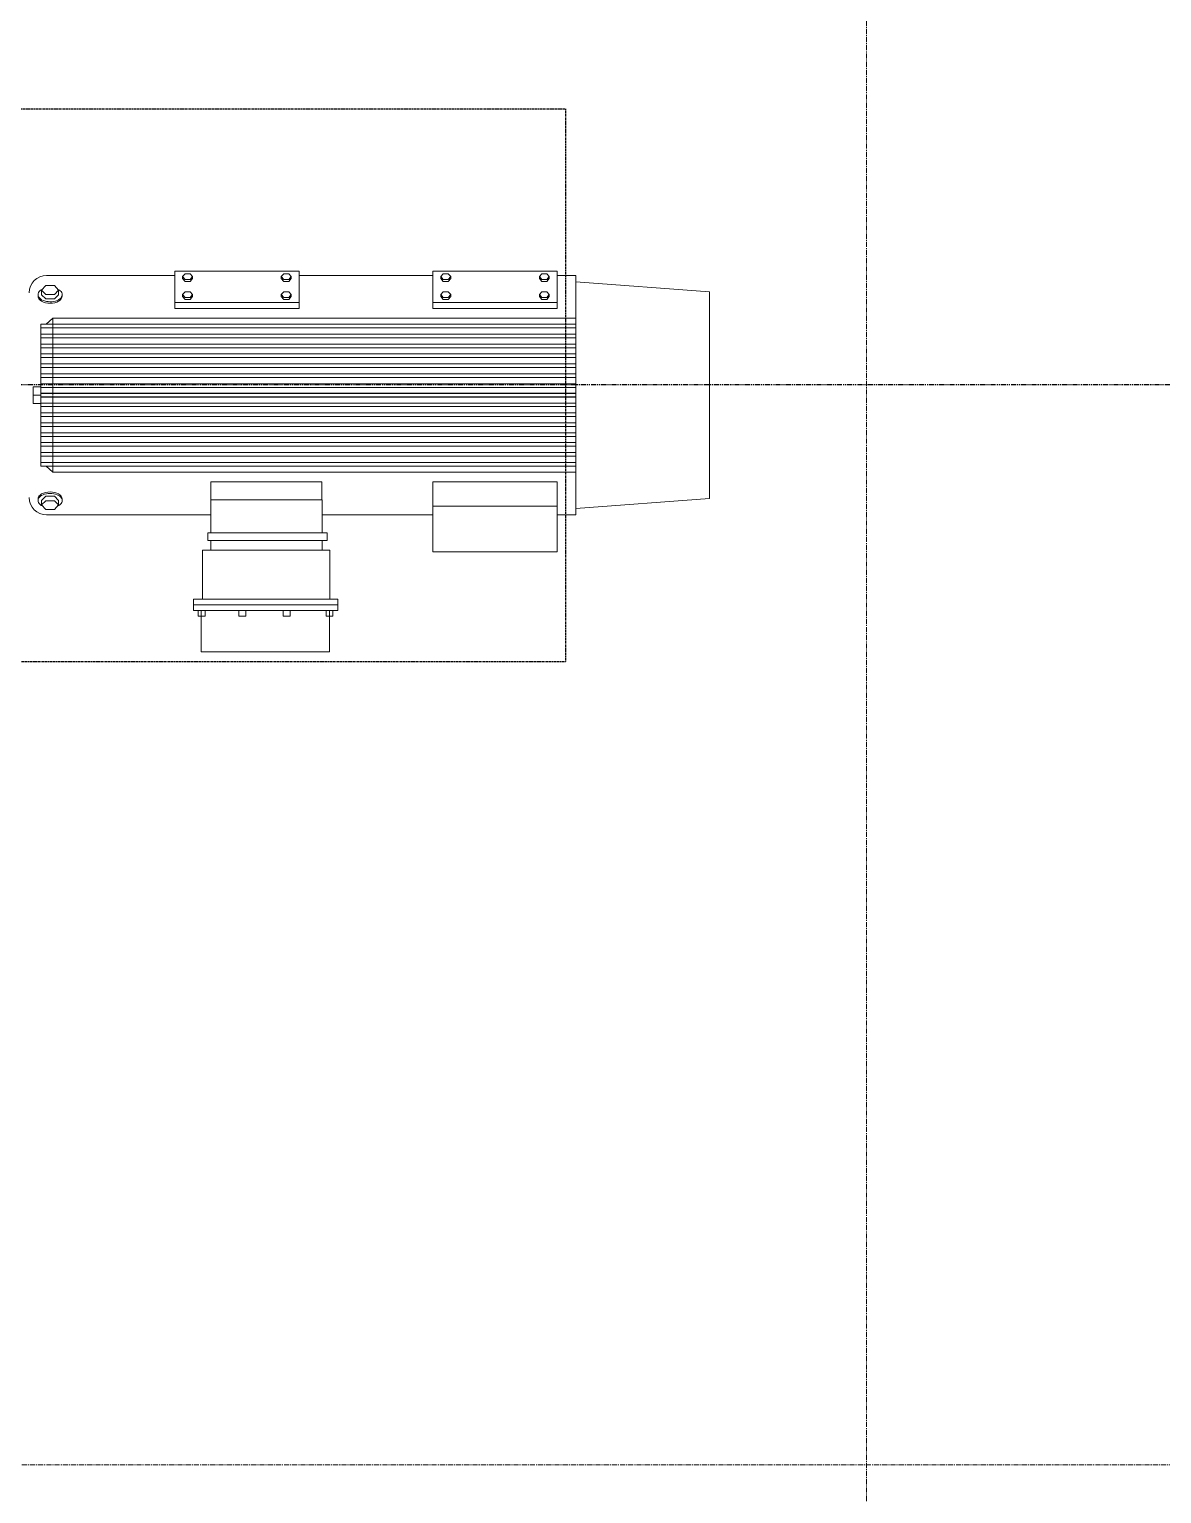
# Model space of a CAD drawing. Header units: inches. Extents: x 0 to 235202, y 0 to 361577.
# Drawn here: x 156139 to 158903, y 304405 to 307980 of the extents above; entities that cross this region are included whole.
import ezdxf

# ---------------------------------------------------------------- set-up
doc = ezdxf.new("R2010")
doc.units = ezdxf.units.IN
doc.header["$MEASUREMENT"] = 0
for name, pattern in [('CENTER', [2, 1.25, -0.25, 0.25, -0.25]), ('HIDDEN', [0.375, 0.25, -0.125]), ('PHANTOM2', [1.25, 0.625, -0.125, 0.125, -0.125, 0.125, -0.125])]:
    doc.linetypes.add(name, pattern=pattern)
doc.layers.add('.5', color=8, linetype='Continuous', lineweight=0)
doc.layers.add('DIM', color=251, linetype='Continuous', lineweight=0)

msp = doc.modelspace()

# ---------------------------------------------------------------- linework, layer by layer
at = {"layer": '.5', "color": 8, "linetype": 'CENTER', "ltscale": 10}
for p, q in [((158182.6, 294028.3), (158182.6, 325313.4)), ((169573.2, 304475.8), (105058.9, 304475.8))]:
    msp.add_line(p, q, dxfattribs=at)
at = {"color": 8, "linetype": 'PHANTOM2', "ltscale": 20}
msp.add_line((159522.4, 307111.6), (153063.6, 307111.6), dxfattribs=at)
at = {"layer": 'DIM', "color": 8, "linetype": 'HIDDEN', "lineweight": 25, "ltscale": 10}
for p, q in [((154447.6, 307785.5), (157447.6, 307785.5)), ((157447.6, 307785.5), (157447.6, 306435.9)), ((157447.6, 306435.9), (154447.6, 306435.9))]:
    msp.add_line(p, q, dxfattribs=at)
at = {"layer": 'DIM', "color": 8, "linetype": 'Continuous'}
for p, q in [((156181, 307378.3), (156210.1, 307378.3)), ((156443.5, 307378.3), (156181, 307378.3)), ((156443.5, 307378.3), (156494.1, 307378.3)), ((156797.4, 307388.9), (156494.1, 307388.9)), ((156494.1, 307388.9), (156494.1, 307312.8)), ((156513.2, 307376.4), (156519.3, 307382.8)), ((156519.3, 307382.8), (156531.5, 307382.8)), ((156531.5, 307382.8), (156537.6, 307376.4)), ((156760, 307382.8), (156753.9, 307376.4)), ((156772.2, 307382.8), (156760, 307382.8)), ((156778.3, 307376.4), (156772.2, 307382.8)), ((156797.4, 307312.8), (156797.4, 307388.9)), ((156797.4, 307378.3), (157124, 307378.3)), ((157427.3, 307388.9), (157124, 307388.9)), ((157124, 307388.9), (157124, 307312.8)), ((157143.1, 307376.4), (157149.2, 307382.8)), ((157149.2, 307382.8), (157161.4, 307382.8)), ((157161.4, 307382.8), (157167.5, 307376.4)), ((157389.9, 307382.8), (157383.9, 307376.4)), ((157402.1, 307382.8), (157389.9, 307382.8)), ((157408.2, 307376.4), (157402.1, 307382.8)), ((157427.3, 307312.8), (157427.3, 307388.9)), ((157427.3, 307378.3), (157472.5, 307378.3)), ((157472.5, 307378.3), (157472.5, 306794.8)), ((156179.6, 307354), (156169.2, 307342.6)), ((156169.2, 307331.9), (156169.2, 307342.6)), ((156169.2, 307342.6), (156179.6, 307332.2)), ((156200.3, 307354), (156179.6, 307354)), ((156210.7, 307342.6), (156200.3, 307354)), ((156200.3, 307332.2), (156210.7, 307342.6)), ((156210.7, 307331.9), (156210.7, 307342.6)), ((156513.2, 307376.4), (156513.2, 307371.6)), ((156519.3, 307369), (156513.2, 307376.4)), ((156519.3, 307364.3), (156513.2, 307371.6)), ((156531.5, 307369), (156519.3, 307369)), ((156531.5, 307364.3), (156519.3, 307364.3)), ((156537.6, 307376.4), (156531.5, 307369)), ((156537.6, 307371.6), (156531.5, 307364.3)), ((156537.6, 307376.4), (156537.6, 307371.6)), ((156753.9, 307376.4), (156753.9, 307371.6)), ((156753.9, 307376.4), (156760, 307369)), ((156753.9, 307371.6), (156760, 307364.3)), ((156760, 307369), (156772.2, 307369)), ((156760, 307364.3), (156772.2, 307364.3)), ((156772.2, 307369), (156778.3, 307376.4)), ((156772.2, 307364.3), (156778.3, 307371.6)), ((156778.3, 307376.4), (156778.3, 307371.6)), ((157143.1, 307376.4), (157143.1, 307371.6)), ((157149.2, 307369), (157143.1, 307376.4)), ((157149.2, 307364.3), (157143.1, 307371.6)), ((157161.4, 307369), (157149.2, 307369)), ((157161.4, 307364.3), (157149.2, 307364.3)), ((157167.5, 307376.4), (157161.4, 307369)), ((157167.5, 307371.6), (157161.4, 307364.3)), ((157167.5, 307376.4), (157167.5, 307371.6)), ((157383.9, 307376.4), (157383.9, 307371.6)), ((157383.9, 307376.4), (157389.9, 307369)), ((157383.9, 307371.6), (157389.9, 307364.3)), ((157389.9, 307369), (157402.1, 307369)), ((157389.9, 307364.3), (157402.1, 307364.3)), ((157402.1, 307369), (157408.2, 307376.4)), ((157402.1, 307364.3), (157408.2, 307371.6)), ((157408.2, 307376.4), (157408.2, 307371.6)), ((157472.5, 307363.3), (157799.3, 307338.7)), ((156160.4, 307328.1), (156160.4, 307331.9)), ((156169.2, 307331.9), (156169.2, 307331.9)), ((156169.2, 307331.9), (156179.6, 307321.5)), ((156179.6, 307332.2), (156200.3, 307332.2)), ((156179.6, 307321.5), (156200.3, 307321.5)), ((156200.3, 307321.5), (156210.7, 307331.9)), ((156210.7, 307331.9), (156210.7, 307331.9)), ((156219.4, 307328.1), (156219.4, 307331.9)), ((156494.1, 307312.8), (156797.4, 307312.8)), ((156797.4, 307312.8), (156494.1, 307312.8)), ((156494.1, 307312.8), (156494.1, 307297.8)), ((156513.2, 307332.2), (156519.3, 307338.5)), ((156513.2, 307332.2), (156513.2, 307327.4)), ((156519.3, 307324.8), (156513.2, 307332.2)), ((156519.3, 307320), (156513.2, 307327.4)), ((156519.3, 307338.5), (156531.5, 307338.5)), ((156531.5, 307324.8), (156519.3, 307324.8)), ((156531.5, 307320), (156519.3, 307320)), ((156531.5, 307338.5), (156537.6, 307332.2)), ((156537.6, 307332.2), (156531.5, 307324.8)), ((156537.6, 307327.4), (156531.5, 307320)), ((156537.6, 307332.2), (156537.6, 307327.4)), ((156760, 307338.5), (156753.9, 307332.2)), ((156753.9, 307332.2), (156753.9, 307327.4)), ((156753.9, 307332.2), (156760, 307324.8)), ((156753.9, 307327.4), (156760, 307320)), ((156772.2, 307338.5), (156760, 307338.5)), ((156760, 307324.8), (156772.2, 307324.8)), ((156760, 307320), (156772.2, 307320)), ((156778.3, 307332.2), (156772.2, 307338.5)), ((156772.2, 307324.8), (156778.3, 307332.2)), ((156772.2, 307320), (156778.3, 307327.4)), ((156778.3, 307332.2), (156778.3, 307327.4)), ((156797.4, 307297.8), (156797.4, 307312.8)), ((157124, 307312.8), (157427.3, 307312.8)), ((157427.3, 307312.8), (157124, 307312.8)), ((157124, 307312.8), (157124, 307297.8)), ((157143.1, 307332.2), (157149.2, 307338.5)), ((157143.1, 307332.2), (157143.1, 307327.4)), ((157149.2, 307324.8), (157143.1, 307332.2)), ((157149.2, 307320), (157143.1, 307327.4)), ((157149.2, 307338.5), (157161.4, 307338.5)), ((157161.4, 307324.8), (157149.2, 307324.8)), ((157161.4, 307320), (157149.2, 307320)), ((157161.4, 307338.5), (157167.5, 307332.2)), ((157167.5, 307332.2), (157161.4, 307324.8)), ((157167.5, 307327.4), (157161.4, 307320)), ((157167.5, 307332.2), (157167.5, 307327.4)), ((157389.9, 307338.5), (157383.9, 307332.2)), ((157383.9, 307332.2), (157383.9, 307327.4)), ((157383.9, 307332.2), (157389.9, 307324.8)), ((157383.9, 307327.4), (157389.9, 307320)), ((157402.1, 307338.5), (157389.9, 307338.5)), ((157389.9, 307324.8), (157402.1, 307324.8)), ((157389.9, 307320), (157402.1, 307320)), ((157408.2, 307332.2), (157402.1, 307338.5)), ((157402.1, 307324.8), (157408.2, 307332.2)), ((157402.1, 307320), (157408.2, 307327.4)), ((157408.2, 307332.2), (157408.2, 307327.4)), ((157427.3, 307297.8), (157427.3, 307312.8)), ((157799.3, 306834.4), (157799.3, 307338.7)), ((156196.2, 307274.6), (156179.9, 307259.7)), ((156196.2, 307087.2), (156196.2, 307274.6)), ((156196.2, 307274.6), (157472.5, 307274.6)), ((156494.1, 307297.8), (156797.4, 307297.8)), ((157124, 307297.8), (157427.3, 307297.8)), ((156167.4, 307086.6), (156167.4, 307259.7)), ((156167.4, 307259.7), (157472.5, 307259.7)), ((156167.4, 307250.8), (157472.5, 307250.8)), ((156167.4, 307235.5), (157472.5, 307235.5)), ((156167.4, 307226.6), (157472.5, 307226.6)), ((156167.4, 307211.3), (157472.5, 307211.3)), ((156167.4, 307202.4), (157472.5, 307202.4)), ((156167.4, 307187.1), (157472.5, 307187.1)), ((156167.4, 307178.2), (157472.5, 307178.2)), ((156167.4, 307162.9), (157472.5, 307162.9)), ((156167.4, 307154), (157472.5, 307154)), ((156167.4, 307138.7), (157472.5, 307138.7)), ((156167.4, 307129.8), (157472.5, 307129.8)), ((156148.9, 307086.6), (156148.9, 307106.8)), ((156148.9, 307106.8), (156167.4, 307106.8)), ((156148.9, 307086.6), (156148.9, 307106.8)), ((156148.9, 307106.8), (156167.4, 307106.8)), ((156167.4, 307114.5), (157472.5, 307114.5)), ((156167.4, 307106.8), (156167.4, 307086.6)), ((156167.4, 307106.8), (156167.4, 307086.6)), ((156167.4, 307105.6), (157472.5, 307105.6)), ((156167.4, 307091.6), (157472.5, 307091.6)), ((156167.4, 307086.6), (156148.9, 307086.6)), ((156148.9, 307086.6), (156148.9, 307066.3)), ((156167.4, 307086.6), (156148.9, 307086.6)), ((156167.4, 307086.6), (156148.9, 307086.6)), ((156167.4, 307086.6), (156148.9, 307086.6)), ((156148.9, 307086.6), (156148.9, 307066.3)), ((156148.9, 307066.3), (156167.4, 307066.3)), ((156148.9, 307066.3), (156167.4, 307066.3)), ((156167.4, 307090.4), (157472.5, 307090.4)), ((156167.4, 307086.6), (156167.4, 306913.4)), ((156167.4, 307066.3), (156167.4, 307086.6)), ((156167.4, 307066.3), (156167.4, 307086.6)), ((156167.4, 307082.8), (157472.5, 307082.8)), ((156167.4, 307081.5), (157472.5, 307081.5)), ((156167.4, 307067.5), (157472.5, 307067.5)), ((156167.4, 307058.6), (157472.5, 307058.6)), ((156196.2, 307085.9), (156196.2, 306898.5)), ((156167.4, 307043.3), (157472.5, 307043.3)), ((156167.4, 307034.4), (157472.5, 307034.4)), ((156167.4, 307019.1), (157472.5, 307019.1)), ((156167.4, 307010.2), (157472.5, 307010.2)), ((156167.4, 306994.9), (157472.5, 306994.9)), ((156167.4, 306986), (157472.5, 306986)), ((156167.4, 306970.7), (157472.5, 306970.7)), ((156167.4, 306961.8), (157472.5, 306961.8)), ((156167.4, 306946.5), (157472.5, 306946.5)), ((156167.4, 306937.6), (157472.5, 306937.6)), ((156167.4, 306922.3), (157472.5, 306922.3)), ((156167.4, 306913.4), (157472.5, 306913.4)), ((156196.2, 306898.5), (156179.9, 306913.4)), ((156196.2, 306898.5), (157472.5, 306898.5)), ((156196.2, 306850.1), (156196.2, 306850.1)), ((156852.8, 306875.3), (156582.4, 306875.3)), ((156582.4, 306875.3), (156582.4, 306831.3)), ((156852.8, 306831.3), (156852.8, 306875.3)), ((157124, 306815.6), (157124, 306875.3)), ((157124, 306875.3), (157427.3, 306875.3)), ((157427.3, 306875.3), (157427.3, 306815.6)), ((156160.4, 306833.2), (156160.4, 306829.4)), ((156169.2, 306829.4), (156179.6, 306839.8)), ((156169.2, 306829.4), (156169.2, 306818.7)), ((156169.2, 306829.4), (156169.2, 306829.4)), ((156169.2, 306818.7), (156179.6, 306829.1)), ((156179.6, 306807.3), (156169.2, 306818.7)), ((156179.6, 306839.8), (156200.3, 306839.8)), ((156179.6, 306829.1), (156200.3, 306829.1)), ((156200.3, 306807.3), (156179.6, 306807.3)), ((156200.3, 306839.8), (156210.7, 306829.4)), ((156200.3, 306829.1), (156210.7, 306818.7)), ((156210.7, 306818.7), (156200.3, 306807.3)), ((156210.7, 306829.4), (156210.7, 306818.7)), ((156210.7, 306829.4), (156210.7, 306829.3)), ((156219.4, 306833.2), (156219.4, 306829.4)), ((156582.4, 306831.3), (156853.7, 306831.3)), ((156582.4, 306750.8), (156582.4, 306831.3)), ((156582.4, 306831.3), (156852.8, 306831.3)), ((156853.7, 306831.3), (156853.7, 306750.8)), ((157124, 306704.5), (157124, 306815.6)), ((157124, 306815.6), (157427.3, 306815.6)), ((157427.3, 306815.6), (157124, 306815.6)), ((157427.3, 306815.6), (157427.3, 306704.5)), ((157472.5, 306809.8), (157799.3, 306834.4)), ((156181, 306794.8), (156210.1, 306794.8)), ((156209.2, 306794.8), (156582.4, 306794.8)), ((156582.4, 306794.8), (156453.4, 306794.8)), ((157124, 306794.8), (156853.7, 306794.8)), ((157472.5, 306794.8), (157427.3, 306794.8)), ((156866.4, 306750.8), (156574.7, 306750.8)), ((156574.7, 306750.8), (156574.7, 306732.1)), ((156853.7, 306750.8), (156582.4, 306750.8)), ((156866.4, 306732.1), (156866.4, 306750.8)), ((156872.3, 306708.4), (156562, 306708.4)), ((156562, 306708.4), (156562, 306588.9)), ((156574.7, 306732.1), (156866.4, 306732.1)), ((156853.7, 306732.1), (156582.4, 306732.1)), ((156582.4, 306732.1), (156582.4, 306708.4)), ((156582.4, 306708.4), (156853.7, 306708.4)), ((156853.7, 306708.4), (156853.7, 306732.1)), ((156872.3, 306588.9), (156872.3, 306708.4)), ((157427.3, 306704.5), (157124, 306704.5)), ((156891.8, 306588.9), (156539.9, 306588.9)), ((156539.9, 306588.9), (156539.9, 306560.8)), ((156539.9, 306574.9), (156891.8, 306574.9)), ((156539.9, 306560.8), (156891.8, 306560.8)), ((156551.5, 306560.8), (156568.5, 306560.8)), ((156551.5, 306547), (156551.5, 306560.8)), ((156871.8, 306560.8), (156558.7, 306560.8)), ((156558.7, 306560.8), (156558.7, 306459.8)), ((156562, 306588.9), (156872.3, 306588.9)), ((156568.5, 306560.8), (156568.5, 306547)), ((156667.7, 306560.8), (156650.7, 306560.8)), ((156650.7, 306560.8), (156650.7, 306547)), ((156667.7, 306547), (156667.7, 306560.8)), ((156775.4, 306560.8), (156758.5, 306560.8)), ((156758.5, 306560.8), (156758.5, 306547)), ((156775.4, 306547), (156775.4, 306560.8)), ((156880.2, 306560.8), (156863.3, 306560.8)), ((156863.3, 306560.8), (156863.3, 306547)), ((156871.8, 306459.8), (156871.8, 306560.8)), ((156880.2, 306547), (156880.2, 306560.8)), ((156891.8, 306560.8), (156891.8, 306588.9)), ((156568.5, 306547), (156551.5, 306547)), ((156650.7, 306547), (156667.7, 306547)), ((156758.5, 306547), (156775.4, 306547)), ((156863.3, 306547), (156880.2, 306547)), ((156558.7, 306459.8), (156871.8, 306459.8))]:
    msp.add_line(p, q, dxfattribs=at)
for centre, radius, start, end in [((156181, 307336.5), 41.9, 90, 180), ((156149.8, 307331.9), 3.25, 180.0304, 180.0304), ((156149.8, 306841.2), 3.25, 179.9696, 179.9696), ((156181, 306836.7), 41.9, 180, 270)]:
    msp.add_arc(centre, radius, start, end, dxfattribs=at)
for centre, start_param, end_param in [((156189.9, 307331.9), 2.226219, 7.193516), ((156189.9, 307328.1), 3.141593, 6.283185)]:
    msp.add_ellipse(centre, major_axis=(29.5, 0), ratio=0.58591, start_param=start_param, end_param=end_param, dxfattribs=at)
at = {"layer": 'DIM', "color": 8, "linetype": 'Continuous', "extrusion": (0, 0, -1)}
for centre, major_axis, start_param, end_param in [((156189.9, 306829.4), (-29.5, 0), -0.915374, 4.051923), ((156189.9, 306833.2), (29.5, 0), 3.141593, 6.283185)]:
    msp.add_ellipse(centre, major_axis=major_axis, ratio=0.58591, start_param=start_param, end_param=end_param, dxfattribs=at)

doc.saveas('drawing.dxf')
